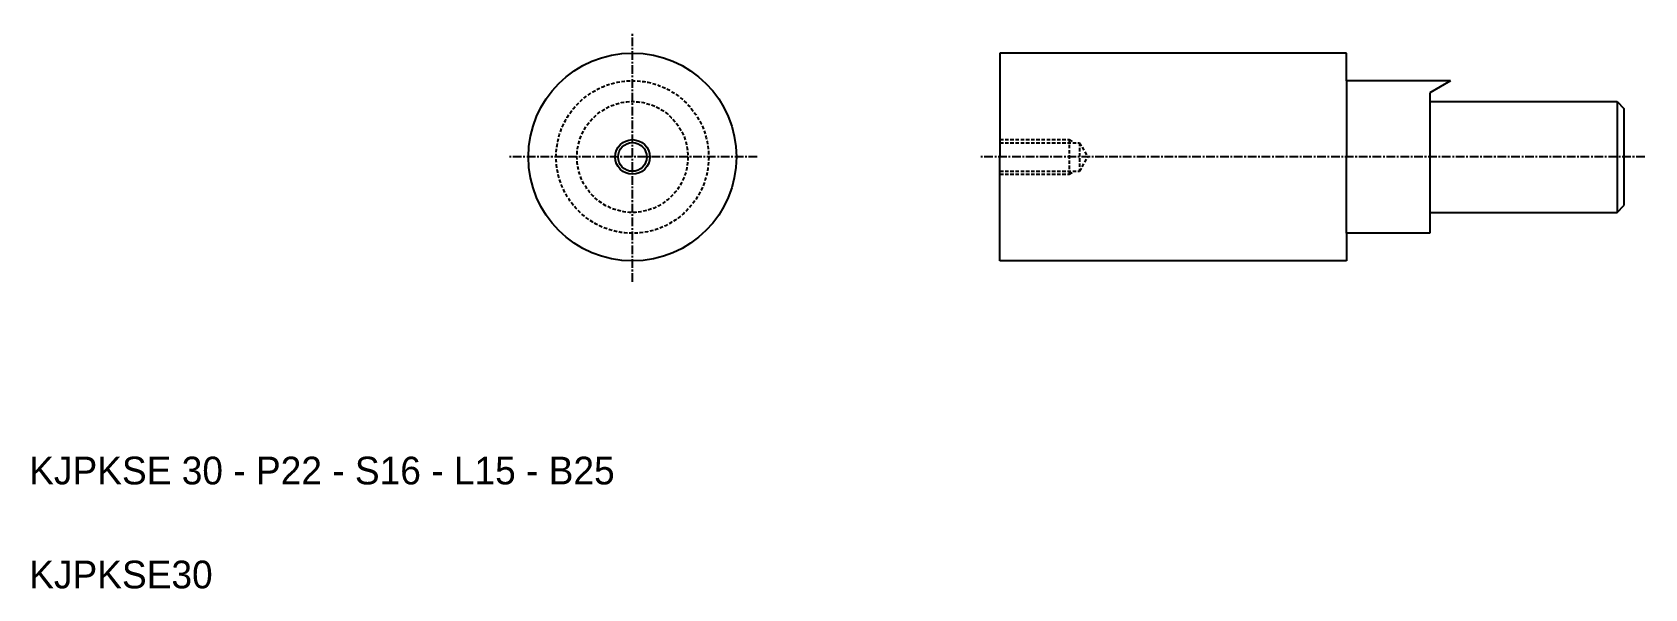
# Model space of a CAD drawing. Extents: x 10 to 243, y 10 to 90.
import ezdxf

# ---------------------------------------------------------------- set-up
doc = ezdxf.new("R2010")
doc.units = 0
doc.linetypes.add('CENTER', pattern=[2, 1.25, -0.25, 0.25, -0.25])
doc.linetypes.add('DASHED', pattern=[0.75, 0.5, -0.25])
doc.layers.get('0').update_dxf_attribs({"linetype": 'CONTINUOUS'})
doc.layers.add('CENTER', color=1, linetype='CENTER')

msp = doc.modelspace()

# ---------------------------------------------------------------- linework, layer by layer
at = {"color": 7, "linetype": 'CONTINUOUS'}
for p, q in [((200, 87.24), (150, 87.24)), ((150, 87.24), (150, 72.24)), ((200, 83.24), (200, 87.24)), ((200, 83.24), (200, 72.24)), ((215, 83.24), (200, 83.24)), ((215, 83.24), (212, 81.51)), ((212, 81.51), (212, 61.24)), ((212, 80.24), (239, 80.24)), ((239, 80.24), (240, 79.24)), ((239, 80.24), (239, 64.24)), ((240, 79.24), (240, 65.24)), ((150, 57.24), (150, 72.24)), ((200, 61.24), (200, 72.24)), ((239, 64.24), (240, 65.24)), ((212, 64.24), (239, 64.24)), ((200, 61.24), (200, 57.24)), ((212, 61.24), (200, 61.24)), ((200, 57.24), (150, 57.24))]:
    msp.add_line(p, q, dxfattribs=at)
at = {"color": 3, "linetype": 'DASHED'}
for p, q in [((150, 74.74), (160, 74.74)), ((160, 74.74), (160, 69.74)), ((160, 74.74), (160.66, 74.36)), ((150, 74.3), (161.5, 74.3)), ((161.5, 74.3), (161.5, 70.17)), ((161.5, 74.3), (162.69, 72.24)), ((161.5, 70.17), (162.69, 72.24)), ((150, 70.17), (161.5, 70.17)), ((160, 69.74), (160.66, 70.12)), ((150, 69.74), (160, 69.74))]:
    msp.add_line(p, q, dxfattribs=at)
at = {"color": 7, "linetype": 'CONTINUOUS'}
for radius in [15, 2.07]:
    msp.add_circle((97, 72.24), radius, dxfattribs=at)
at = {"color": 3, "linetype": 'DASHED'}
for radius in [11, 8]:
    msp.add_circle((97, 72.24), radius, dxfattribs=at)
at = {"color": 3, "linetype": 'CONTINUOUS'}
msp.add_circle((97, 72.24), 2.5, dxfattribs=at)
at = {"layer": 'CENTER', "color": 1, "linetype": 'CENTER'}
for p, q in [((97, 54.24), (97, 90.24)), ((115, 72.24), (79, 72.24)), ((243, 72.24), (147, 72.24))]:
    msp.add_line(p, q, dxfattribs=at)

# ---------------------------------------------------------------- texts
at = {"color": 7, "linetype": 'CONTINUOUS'}
for s, p in [('KJPKSE 30 - P22 - S16 - L15 - B25', (10, 25)), ('KJPKSE30', (10, 10))]:
    msp.add_text(s, height=4, dxfattribs=at).set_placement(p)

doc.saveas('drawing.dxf')
